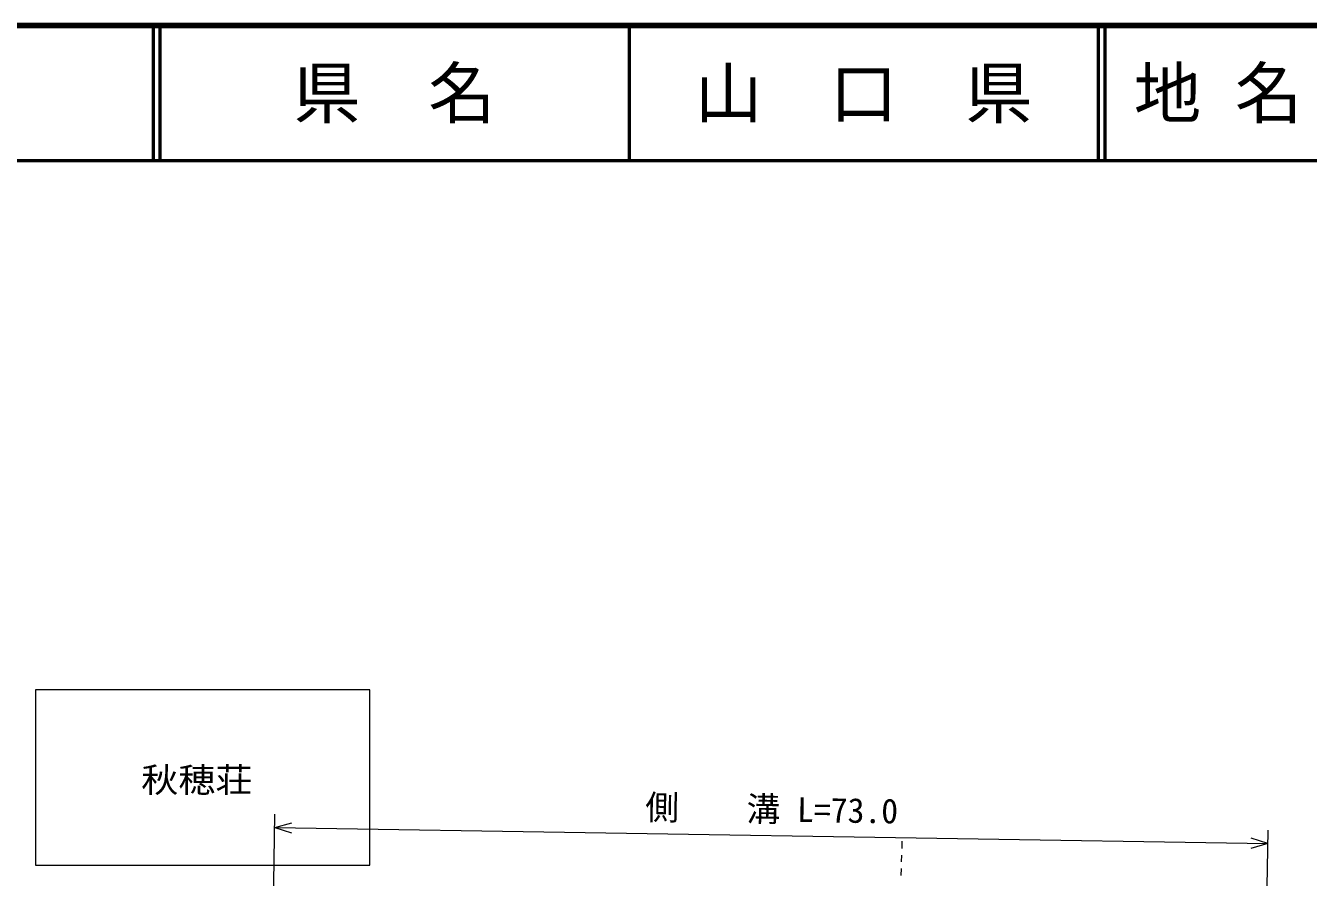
# Model space of a CAD drawing. Units: millimetres, scale not verified. Extents: x 40000 to 680000, y 20000 to 380000.
# Drawn here: x 288309 to 383314, y 316914 to 380000 of the extents above; entities that cross this region are included whole.
import ezdxf
from ezdxf.enums import TextEntityAlignment as Align

# ---------------------------------------------------------------- set-up
doc = ezdxf.new("R2010")
doc.units = ezdxf.units.MM
doc.header["$LTSCALE"] = 1000
for name, color, linetype, lineweight in [('M-BGD', 7, 'Continuous', 13), ('M-STR-HTXT', 7, 'Continuous', 13), ('M-TTL', 2, 'Continuous', 140), ('M-TTL-LINE', 7, 'Continuous', 50)]:
    doc.layers.add(name, color=color, linetype=linetype, lineweight=lineweight)
doc.layers.add('M-TTL-TXT', color=7, linetype='Continuous')
doc.styles.add('ＭＳ ゴシック', font='')
doc.styles.get('ＭＳ ゴシック').set_extended_font_data('MS Gothic')

msp = doc.modelspace()

# ---------------------------------------------------------------- linework, layer by layer
at = {"layer": 'M-BGD'}
for p, q in [((353212, 319604), (353195, 319062)), ((353180, 318562), (353165, 318062)), ((353149, 317562), (353134, 317062))]:
    msp.add_line(p, q, dxfattribs=at)
msp.add_lwpolyline([(289027, 317824), (313804, 317824), (313804, 330809), (289027, 330809)], close=True, dxfattribs=at)
at = {"layer": 'M-STR-HTXT'}
for p, q in [((306193, 285600), (306773, 321596)), ((306757, 320596), (308013, 320950)), ((306757, 320596), (380311, 319411)), ((306757, 320596), (308001, 320201)), ((379748, 284416), (380328, 320411)), ((380311, 319411), (379056, 319056)), ((380311, 319411), (379068, 319806))]:
    msp.add_line(p, q, dxfattribs=at)
at = {"layer": 'M-TTL'}
msp.add_line((680000, 380000), (40000, 380000), dxfattribs=at)
at = {"layer": 'M-TTL-LINE'}
for p, q in [((297750, 380000), (297750, 370000)), ((298250, 380000), (298250, 370000)), ((333000, 380000), (333000, 370000)), ((367750, 380000), (367750, 370000)), ((368250, 380000), (368250, 370000)), ((40000, 370000), (680000, 370000))]:
    msp.add_line(p, q, dxfattribs=at)

# ---------------------------------------------------------------- texts
at = {"layer": 'M-BGD', "style": 'ＭＳ ゴシック', "width": 1.1}
msp.add_text('秋穂荘', height=1833, dxfattribs=at).set_placement((300989, 322663), align=Align.BOTTOM_CENTER)
at = {"layer": 'M-STR-HTXT', "style": 'ＭＳ ゴシック'}
msp.add_text('側\u3000\u3000溝 L=73.0', height=1833, rotation=359.077, dxfattribs=at).set_placement((343542, 320503), align=Align.BOTTOM_CENTER)
at = {"layer": 'M-TTL-TXT', "style": 'ＭＳ ゴシック'}
for s, p in [('県\u3000名', (315625, 375000)), ('山\u3000口\u3000県', (350375, 375000))]:
    msp.add_text(s, height=3666, dxfattribs=at).set_placement(p, align=Align.MIDDLE_CENTER)
msp.add_text('地 名', height=3666, dxfattribs=at).set_placement((370380, 375000), align=Align.MIDDLE_LEFT)

doc.saveas('drawing.dxf')
